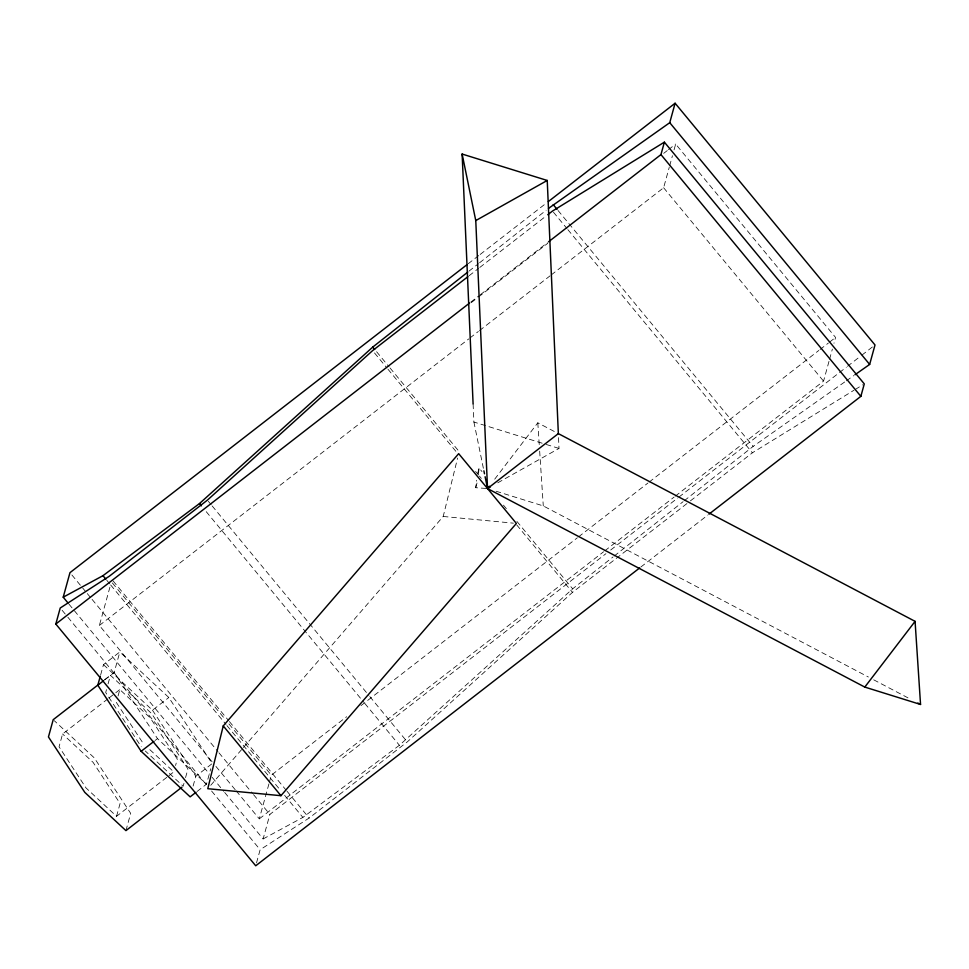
<?xml version="1.0" encoding="UTF-8"?>
<svg xmlns="http://www.w3.org/2000/svg" width="969" height="969" viewBox="0 0 969 969"><rect width="100%" height="100%" fill="white"/><g stroke="black" fill="none" stroke-linecap="round" stroke-linejoin="round"><path stroke-width="0.73" stroke-dasharray="4.84 3.63" d="M486.05 488.449L475.718 487.71L476.506 480.261M478.468 474.047L479.098 468.088L481.981 471.564M243.389 747.535L443.208 516.465L457.598 458.046M107.898 698.843L62.585 733.993L59.061 746.796L86.035 787.954L116.546 816.31L167.831 776.532M212.09 761.767L99.371 625.453L110.599 584.695M100.643 674.921L103.477 664.649L119.829 651.955L168.824 697.51L212.163 763.608L195.799 776.302L192.976 786.574M106.481 689.649L105.694 692.532L141.232 746.736M108.068 683.908L110.442 675.284L151.564 713.499L187.925 768.974L185.551 777.598M104.822 679.766L114.172 672.51L119.829 651.955M118.061 695.984L119.829 689.589L150.328 717.956L177.315 759.115L175.559 765.51M116.546 816.31L120.071 803.519L93.085 762.361L62.585 733.993M125.934 830.627L130.682 813.379L94.32 757.903L54.288 720.694M183.965 783.352L183.177 786.222L145.302 751.011M197.155 791.419L206.494 784.163L210.745 768.756M236.182 790.886L259.292 818.853L268.922 783.909M269.321 782.455L271.332 775.176L346.648 716.745M256.519 862.858L260.14 849.728L309.159 818.018L407.283 741.903L572.485 592.362L689.25 501.785M224.699 792.472L263.12 838.936L269.879 814.396L605.928 553.699M477.681 473.223L479.098 468.088M475.718 487.71L477.487 481.29M551.252 274.917L663.62 187.744L669.24 167.358M669.64 165.905L672.45 155.718M674.049 149.892L675.659 144.066L835.581 337.454L833.97 343.28M675.308 496.128L823.553 381.132L829.161 360.759M829.561 359.293L832.371 349.106M494.711 479.158L537.807 422.811L555.782 432.259M210.745 785.278L242.395 748.674M263.12 838.936L302.885 817.412L399.41 745.282L572.655 588.825L613.026 556.969M468.923 271.187L478.42 263.689M479.607 262.756L546.104 210.285M614.213 556.024L683.072 501.688M684.259 500.743L753.131 446.406L845.113 381.689M468.209 263.725L478.977 255.368M480.176 254.447L545.947 203.417M469.093 275.753L478.625 268.365M479.812 267.432L546.54 215.675M470.801 302.122L479.171 295.618M480.37 294.697L547.34 242.747M471.237 302.643L477.208 298.004M478.407 297.083L547.739 243.292M663.704 153.344L667.29 150.558M668.489 149.638L675.659 144.066M99.371 625.453L468.766 338.908M469.965 337.975L478.335 331.483M479.522 330.562L550.053 275.85M104.482 679.899L110.442 675.284M109.097 697.91L119.829 689.589M103.477 664.649L152.472 710.192L168.824 697.51M155.161 740.425L157.499 738.62L206.494 784.163M169.018 775.612L173.79 771.905L148.729 748.613M360.989 705.614L577.367 537.771M578.554 536.838L647.898 483.059M649.085 482.126L818.841 350.439M820.04 349.518L828.41 343.026M829.597 342.093L835.581 337.454M259.292 818.853L603.59 551.773M604.777 550.84L674.121 497.061M610.712 549.992L677.682 498.042M678.881 497.109L846.312 367.227M847.5 366.294L860.654 356.095M861.853 355.163L872.621 346.817M690.437 500.852L752.392 452.802L853.992 390.228M640.812 567.047L707.782 515.096M846.349 380.829L853.701 375.645M855.288 389.441L863.004 384.693M497.739 482.816L559.004 448.429L558.35 433.615M443.208 516.465L513.4 523.163M473.102 403.952L473.902 422.024L544.784 444.02M546.201 444.456L559.004 448.429M496.104 491.222L543.282 505.927L868.369 677.004M873.723 679.826L909.843 698.831M663.62 187.744L823.553 381.132M558.035 210.479L753.131 446.406M553.456 212.223L566.913 228.49M567.87 229.653L752.392 452.802M376.59 351.735L389.09 366.839M390.047 368.002L460.202 452.838M475.585 471.443L478.468 474.931M479.425 476.082L481.351 478.407M503.456 505.14L506.339 508.628M516.913 521.419L572.655 588.825M374.506 352.946L387.006 368.05M387.963 369.213L457.162 452.886M516.743 524.944L572.485 592.362M208.347 501.324L211.23 504.813M212.187 505.975L368.838 695.415M369.807 696.566L407.283 741.903M206.24 511.68L363.847 702.283M364.816 703.446L399.41 745.282M113.094 580.928L228.43 720.391M229.387 721.554L286.085 790.123M287.054 791.285L309.159 818.018M112.368 582.95L225.087 719.252M228.938 723.916L271.332 775.176M106.82 580.322L109.703 583.81M110.672 584.973L225.995 724.437M226.952 725.599L280.78 790.68M284.62 795.331L302.885 817.412M71.888 574.98L86.314 592.41M87.271 593.573L91.11 598.224M92.079 599.387L217.977 751.629M218.933 752.792L252.57 793.478M253.539 794.641L269.879 814.396M215.942 766.418L235.213 789.723M68.969 604.159L209.328 773.892M212.211 777.368L223.73 791.31M62.137 610.3L66.897 616.054M67.854 617.205L206.857 785.29M211.605 791.043L260.14 849.728M152.472 710.192L195.799 776.302M114.172 672.51L157.499 738.62M116.304 702.392L143.279 743.55M473.902 422.024L483.592 469.335M537.807 422.811L539.285 445.207M539.672 451.13L543.282 505.927"/><path stroke-width="1.45" d="M223.245 725.914L207.778 788.705L280.949 795.694L516.38 523.442L458.676 453.662L223.245 725.914L280.949 795.694M639.613 567.979L255.719 865.777L55.814 624.036L60.235 607.999L109.255 576.276L207.378 500.161L372.593 350.621L467.906 276.674M68.012 602.997L63.215 597.195L69.974 572.655L467.022 264.646M195.98 792.327L190.142 796.857L141.147 751.302L97.808 685.204L100.291 676.205M548.539 241.814L660.955 154.604L664.383 142.152L864.287 383.894L860.86 396.345L708.969 514.164M548.478 208.42L669.749 122.688L675.102 103.223L875.007 344.964L869.653 364.429L854.924 374.785M489.321 486.208L487.528 488.558L864.796 687.082L920.55 704.463L915.075 621.347L558.35 433.615L547.231 180.464L462.128 154.047L473.102 403.952M864.796 687.082L915.075 621.347M63.215 597.195L102.98 575.671L199.505 503.541L372.75 347.084L467.736 272.132M548.345 201.564L675.102 103.223M547.727 214.755L552.487 211.06L664.383 142.152M55.814 624.036L469.602 303.043M98.523 684.526L53.198 719.688L48.45 736.937L84.812 792.4L125.934 830.627L181.978 787.143M97.808 685.204L103.647 680.674M141.147 751.302L153.998 741.333M558.35 433.615L487.528 488.558L485.106 476.724M490.084 487.116L487.528 488.558L475.767 220.581L547.231 180.464M917.873 703.058L920.55 704.463M669.749 122.688L869.653 364.429M660.955 154.604L860.86 396.345M553.226 204.665L557.078 209.316M372.75 347.084L374.664 349.409M199.505 503.541L201.431 505.866M102.98 575.671L105.863 579.159M462.128 154.047L475.767 220.581M483.894 470.813L484.5 473.768"/></g></svg>
